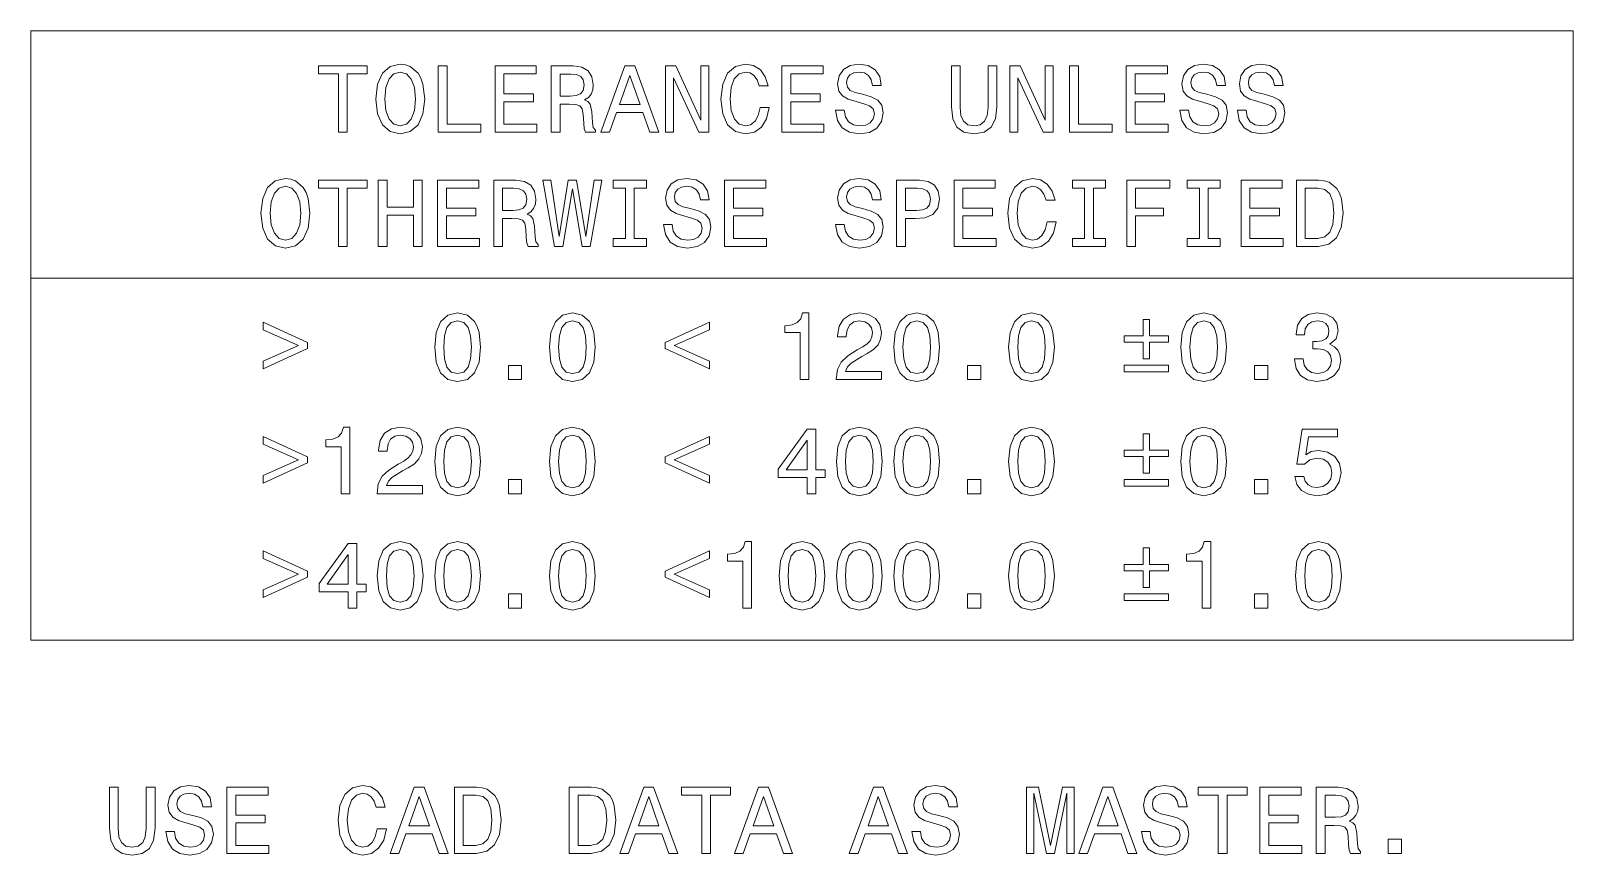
# Model space of a CAD drawing. Extents: x 0 to 1189, y 0 to 841.
# Drawn here: x 1026.2 to 1107.8, y 111.6 to 155.2 of the extents above; entities that cross this region are included whole.
import ezdxf

# ---------------------------------------------------------------- set-up
doc = ezdxf.new("R2010")
doc.units = 0

msp = doc.modelspace()

# ---------------------------------------------------------------- linework, layer by layer
at = {"color": 7, "lineweight": 13}
for p, q in [((1026.234131, 155.215088), (1107.824951, 155.215088)), ((1026.234131, 155.215088), (1026.234131, 122.980934)), ((1107.824951, 155.215088), (1107.824951, 122.980934)), ((1026.234131, 142.121429), (1107.824951, 142.121429)), ((1026.234131, 122.980934), (1107.824951, 122.980934))]:
    msp.add_line(p, q, dxfattribs=at)
for points in [[(1044.481323, 151.608459), (1044.572144, 150.821716), (1044.834351, 150.241745), (1045.242798, 149.883682), (1045.777466, 149.762634), (1046.307007, 149.883682), (1046.720459, 150.241745), (1046.977661, 150.821716), (1047.073486, 151.608459), (1046.977661, 152.390167), (1046.866699, 152.707886), (1046.720459, 152.970123), (1046.307007, 153.328201), (1046.05481, 153.418976), (1045.777466, 153.454285), (1045.237793, 153.328201), (1044.829346, 152.975174), (1044.572144, 152.395203)], [(1064.810547, 151.159607), (1064.709717, 150.735977), (1064.543213, 150.43338), (1064.311279, 150.24678), (1064.03894, 150.186264), (1063.711182, 150.277054), (1063.453979, 150.549377), (1063.282471, 150.993179), (1063.227051, 151.608459), (1063.282471, 152.218689), (1063.448853, 152.667542), (1063.706055, 152.939865), (1064.03894, 153.03569), (1064.281006, 152.98526), (1064.487793, 152.844055), (1064.64917, 152.617111), (1064.760132, 152.304428), (1065.239258, 152.304428), (1065.087891, 152.783539), (1064.825684, 153.146637), (1064.467651, 153.373596), (1064.03894, 153.454285), (1063.504395, 153.328201), (1063.095825, 152.975174), (1062.833618, 152.395203), (1062.742798, 151.608459), (1062.833618, 150.821716), (1063.095825, 150.241745), (1063.504395, 149.883682), (1064.03894, 149.762634), (1064.507935, 149.858459), (1064.88623, 150.125748), (1065.153564, 150.564514), (1065.294678, 151.159607)], [(1069.268799, 151.013351), (1068.809814, 151.013351), (1068.910767, 150.478775), (1069.162842, 150.085403), (1069.551147, 149.848373), (1070.075684, 149.762634), (1070.595093, 149.843323), (1070.983521, 150.065231), (1071.230591, 150.413208), (1071.321411, 150.872147), (1071.245728, 151.28569), (1071.033936, 151.552979), (1070.690918, 151.729492), (1070.232056, 151.860626), (1069.838623, 151.956436), (1069.581421, 152.067398), (1069.435181, 152.228775), (1069.389771, 152.480942), (1069.435181, 152.707886), (1069.566284, 152.879349), (1069.768066, 152.995346), (1070.04541, 153.03569), (1070.327881, 152.98526), (1070.549805, 152.849091), (1070.696045, 152.622147), (1070.766602, 152.314514), (1071.225586, 152.314514), (1071.225586, 152.3246), (1071.144897, 152.79866), (1070.907837, 153.151688), (1070.534668, 153.373596), (1070.030273, 153.449234), (1069.576416, 153.373596), (1069.223389, 153.161774), (1068.99646, 152.833969), (1068.915771, 152.410339), (1068.981323, 152.032089), (1069.172974, 151.774887), (1069.475586, 151.603409), (1069.889038, 151.47229), (1070.297607, 151.356293), (1070.605225, 151.245346), (1070.79187, 151.083969), (1070.857422, 150.821716), (1070.796875, 150.554428), (1070.640503, 150.352692), (1070.403564, 150.226608), (1070.095825, 150.186264), (1069.75293, 150.241745), (1069.490723, 150.403122), (1069.324219, 150.665375)], [(1087.484863, 151.013351), (1087.026001, 151.013351), (1087.126831, 150.478775), (1087.379028, 150.085403), (1087.767334, 149.848373), (1088.29187, 149.762634), (1088.811279, 149.843323), (1089.199585, 150.065231), (1089.446777, 150.413208), (1089.537476, 150.872147), (1089.461914, 151.28569), (1089.25, 151.552979), (1088.907104, 151.729492), (1088.44812, 151.860626), (1088.05481, 151.956436), (1087.797607, 152.067398), (1087.651367, 152.228775), (1087.605957, 152.480942), (1087.651367, 152.707886), (1087.782471, 152.879349), (1087.984131, 152.995346), (1088.261597, 153.03569), (1088.543945, 152.98526), (1088.765869, 152.849091), (1088.912109, 152.622147), (1088.982788, 152.314514), (1089.44165, 152.314514), (1089.44165, 152.3246), (1089.360962, 152.79866), (1089.123901, 153.151688), (1088.750732, 153.373596), (1088.24646, 153.449234), (1087.792603, 153.373596), (1087.439575, 153.161774), (1087.212524, 152.833969), (1087.131836, 152.410339), (1087.197388, 152.032089), (1087.389038, 151.774887), (1087.69165, 151.603409), (1088.105225, 151.47229), (1088.513672, 151.356293), (1088.821411, 151.245346), (1089.007935, 151.083969), (1089.073486, 150.821716), (1089.013062, 150.554428), (1088.856689, 150.352692), (1088.619629, 150.226608), (1088.312012, 150.186264), (1087.969116, 150.241745), (1087.706787, 150.403122), (1087.540405, 150.665375)], [(1090.520874, 151.013351), (1090.062012, 151.013351), (1090.162842, 150.478775), (1090.415039, 150.085403), (1090.803345, 149.848373), (1091.327881, 149.762634), (1091.84729, 149.843323), (1092.235596, 150.065231), (1092.482788, 150.413208), (1092.573486, 150.872147), (1092.497925, 151.28569), (1092.286011, 151.552979), (1091.943115, 151.729492), (1091.484131, 151.860626), (1091.09082, 151.956436), (1090.833618, 152.067398), (1090.687378, 152.228775), (1090.641968, 152.480942), (1090.687378, 152.707886), (1090.818481, 152.879349), (1091.020264, 152.995346), (1091.297607, 153.03569), (1091.579956, 152.98526), (1091.80188, 152.849091), (1091.94812, 152.622147), (1092.018799, 152.314514), (1092.477661, 152.314514), (1092.477661, 152.3246), (1092.396973, 152.79866), (1092.160034, 153.151688), (1091.786743, 153.373596), (1091.282471, 153.449234), (1090.828613, 153.373596), (1090.475586, 153.161774), (1090.248657, 152.833969), (1090.167969, 152.410339), (1090.233521, 152.032089), (1090.425049, 151.774887), (1090.727661, 151.603409), (1091.141235, 151.47229), (1091.549805, 151.356293), (1091.857422, 151.245346), (1092.043945, 151.083969), (1092.109497, 150.821716), (1092.049072, 150.554428), (1091.8927, 150.352692), (1091.65564, 150.226608), (1091.348022, 150.186264), (1091.005127, 150.241745), (1090.742798, 150.403122), (1090.576416, 150.665375)], [(1042.509399, 149.858459), (1042.973389, 149.858459), (1042.973389, 152.93483), (1044.032471, 152.93483), (1044.032471, 153.358459), (1041.445312, 153.358459), (1041.445312, 152.93483), (1042.509399, 152.93483)], [(1044.965454, 151.608459), (1045.020996, 152.218689), (1045.187378, 152.667542), (1045.44458, 152.939865), (1045.777466, 153.03569), (1046.105225, 152.939865), (1046.362427, 152.662491), (1046.528809, 152.213654), (1046.589355, 151.608459), (1046.528809, 150.99823), (1046.362427, 150.549377), (1046.105225, 150.277054), (1045.777466, 150.186264), (1045.44458, 150.277054), (1045.187378, 150.549377), (1045.020996, 150.993179)], [(1047.789673, 149.858459), (1050.03894, 149.858459), (1050.03894, 150.282089), (1048.253662, 150.282089), (1048.253662, 153.358459), (1047.789673, 153.358459)], [(1050.790405, 149.858459), (1053.009399, 149.858459), (1053.009399, 150.282089), (1051.254395, 150.282089), (1051.254395, 151.467255), (1052.817749, 151.467255), (1052.817749, 151.885834), (1051.254395, 151.885834), (1051.254395, 152.93483), (1052.969116, 152.93483), (1052.969116, 153.358459), (1050.790405, 153.358459)], [(1053.760864, 149.858459), (1054.229858, 149.858459), (1054.229858, 151.336121), (1054.708984, 151.336121), (1055.062012, 151.320999), (1055.283936, 151.250397), (1055.404907, 151.083969), (1055.455322, 150.786407), (1055.480591, 150.33252), (1055.510864, 150.034973), (1055.571411, 149.858459), (1056.100952, 149.858459), (1056.100952, 149.954285), (1055.984863, 150.09549), (1055.94458, 150.357742), (1055.909302, 150.922577), (1055.823486, 151.341171), (1055.70752, 151.47229), (1055.526001, 151.568115), (1055.727661, 151.694199), (1055.868896, 151.870712), (1055.959717, 152.092606), (1055.98999, 152.359894), (1055.919312, 152.783539), (1055.717651, 153.101257), (1055.384766, 153.292892), (1054.930908, 153.358459), (1053.760864, 153.358459)], [(1054.799805, 152.929779), (1055.107422, 152.899521), (1055.324219, 152.803711), (1055.460449, 152.627197), (1055.505859, 152.349808), (1055.455322, 152.057312), (1055.319214, 151.880798), (1055.08728, 151.790009), (1054.769531, 151.764801), (1054.229858, 151.764801), (1054.229858, 152.929779)], [(1056.388428, 149.858459), (1056.852295, 149.858459), (1057.220459, 150.887283), (1058.617432, 150.887283), (1058.985596, 149.858459), (1059.459717, 149.858459), (1058.178711, 153.36351), (1057.664307, 153.36351)], [(1057.381836, 151.315948), (1057.921509, 152.859177), (1058.461182, 151.315948)], [(1059.807739, 149.858459), (1060.226318, 149.858459), (1060.226318, 152.728058), (1061.567749, 149.858459), (1062.107422, 149.858459), (1062.107422, 153.358459), (1061.683716, 153.358459), (1061.683716, 150.488861), (1060.357422, 153.358459), (1059.807739, 153.358459)], [(1065.970459, 149.858459), (1068.189575, 149.858459), (1068.189575, 150.282089), (1066.434448, 150.282089), (1066.434448, 151.467255), (1067.997925, 151.467255), (1067.997925, 151.885834), (1066.434448, 151.885834), (1066.434448, 152.93483), (1068.14917, 152.93483), (1068.14917, 153.358459), (1065.970459, 153.358459)], [(1074.932373, 151.189865), (1075.00293, 150.559464), (1075.224854, 150.110626), (1075.598022, 149.853409), (1076.137695, 149.762634), (1076.672241, 149.853409), (1077.04541, 150.110626), (1077.267334, 150.554428), (1077.343018, 151.189865), (1077.343018, 153.358459), (1076.874023, 153.358459), (1076.874023, 151.164658), (1076.828613, 150.735977), (1076.692383, 150.428345), (1076.460449, 150.24678), (1076.137695, 150.186264), (1075.80481, 150.24678), (1075.572754, 150.428345), (1075.436646, 150.730942), (1075.39624, 151.164658), (1075.39624, 153.358459), (1074.932373, 153.358459)], [(1078.023804, 149.858459), (1078.442383, 149.858459), (1078.442383, 152.728058), (1079.783936, 149.858459), (1080.323486, 149.858459), (1080.323486, 153.358459), (1079.899902, 153.358459), (1079.899902, 150.488861), (1078.573486, 153.358459), (1078.023804, 153.358459)], [(1081.185913, 149.858459), (1083.435181, 149.858459), (1083.435181, 150.282089), (1081.649902, 150.282089), (1081.649902, 153.358459), (1081.185913, 153.358459)], [(1084.186646, 149.858459), (1086.40564, 149.858459), (1086.40564, 150.282089), (1084.650635, 150.282089), (1084.650635, 151.467255), (1086.213989, 151.467255), (1086.213989, 151.885834), (1084.650635, 151.885834), (1084.650635, 152.93483), (1086.365356, 152.93483), (1086.365356, 153.358459), (1084.186646, 153.358459)], [(1038.409302, 145.56163), (1038.5, 144.774887), (1038.762329, 144.194916), (1039.170776, 143.836853), (1039.705444, 143.715805), (1040.234985, 143.836853), (1040.648438, 144.194916), (1040.90564, 144.774887), (1041.001465, 145.56163), (1040.90564, 146.343338), (1040.794678, 146.661057), (1040.648438, 146.923309), (1040.234985, 147.281372), (1039.982788, 147.372147), (1039.705444, 147.407455), (1039.165771, 147.281372), (1038.757202, 146.928345), (1038.5, 146.348373)], [(1038.893433, 145.56163), (1038.948853, 146.17186), (1039.115356, 146.620712), (1039.372559, 146.893036), (1039.705444, 146.988861), (1040.033203, 146.893036), (1040.290405, 146.615662), (1040.456787, 146.166824), (1040.517334, 145.56163), (1040.456787, 144.951401), (1040.290405, 144.502548), (1040.033203, 144.230225), (1039.705444, 144.139435), (1039.372559, 144.230225), (1039.115356, 144.502548), (1038.948853, 144.94635)], [(1042.509399, 143.81163), (1042.973389, 143.81163), (1042.973389, 146.888), (1044.032471, 146.888), (1044.032471, 147.31163), (1041.445312, 147.31163), (1041.445312, 146.888), (1042.509399, 146.888)], [(1044.607422, 143.81163), (1045.076416, 143.81163), (1045.076416, 145.455719), (1046.478394, 145.455719), (1046.478394, 143.81163), (1046.942383, 143.81163), (1046.942383, 147.31163), (1046.478394, 147.31163), (1046.478394, 145.884399), (1045.076416, 145.884399), (1045.076416, 147.31163), (1044.607422, 147.31163)], [(1047.754395, 143.81163), (1049.973389, 143.81163), (1049.973389, 144.23526), (1048.218384, 144.23526), (1048.218384, 145.420425), (1049.781738, 145.420425), (1049.781738, 145.839005), (1048.218384, 145.839005), (1048.218384, 146.888), (1049.933105, 146.888), (1049.933105, 147.31163), (1047.754395, 147.31163)], [(1050.724854, 143.81163), (1051.193848, 143.81163), (1051.193848, 145.289291), (1051.672974, 145.289291), (1052.026001, 145.27417), (1052.247925, 145.203568), (1052.368896, 145.03714), (1052.419312, 144.739578), (1052.44458, 144.28569), (1052.474854, 143.988144), (1052.5354, 143.81163), (1053.064941, 143.81163), (1053.064941, 143.907455), (1052.948853, 144.04866), (1052.908569, 144.310913), (1052.873291, 144.875748), (1052.787476, 145.294342), (1052.671509, 145.425461), (1052.48999, 145.521286), (1052.69165, 145.647369), (1052.832886, 145.823883), (1052.923706, 146.045776), (1052.953979, 146.313065), (1052.883301, 146.73671), (1052.681641, 147.054428), (1052.348755, 147.246063), (1051.894897, 147.31163), (1050.724854, 147.31163)], [(1051.763794, 146.88295), (1052.071411, 146.852692), (1052.288208, 146.756882), (1052.424438, 146.580368), (1052.469849, 146.302979), (1052.419312, 146.010483), (1052.283203, 145.833969), (1052.05127, 145.743179), (1051.733521, 145.717972), (1051.193848, 145.717972), (1051.193848, 146.88295)], [(1053.932373, 143.81163), (1054.376099, 143.81163), (1054.880493, 146.847656), (1055.399902, 143.81163), (1055.823486, 143.81163), (1056.438843, 147.316681), (1056.0354, 147.316681), (1055.601685, 144.336121), (1055.102417, 147.316681), (1054.663574, 147.316681), (1054.174438, 144.336121), (1053.740723, 147.316681), (1053.327148, 147.316681)], [(1057.689575, 144.23526), (1057.043945, 144.23526), (1057.043945, 143.81163), (1058.799072, 143.81163), (1058.799072, 144.23526), (1058.153564, 144.23526), (1058.153564, 146.888), (1058.799072, 146.888), (1058.799072, 147.31163), (1057.043945, 147.31163), (1057.043945, 146.888), (1057.689575, 146.888)], [(1060.160767, 144.966522), (1059.701782, 144.966522), (1059.802612, 144.431946), (1060.05481, 144.038574), (1060.443115, 143.801544), (1060.967651, 143.715805), (1061.487061, 143.796494), (1061.875366, 144.018402), (1062.122559, 144.366379), (1062.213257, 144.825317), (1062.137695, 145.238861), (1061.925903, 145.506149), (1061.582886, 145.682663), (1061.124023, 145.813797), (1060.730591, 145.909607), (1060.473389, 146.020569), (1060.327148, 146.181946), (1060.281738, 146.434113), (1060.327148, 146.661057), (1060.458252, 146.83252), (1060.660034, 146.948517), (1060.937378, 146.988861), (1061.219849, 146.938431), (1061.44165, 146.802261), (1061.588013, 146.575317), (1061.658569, 146.267685), (1062.117554, 146.267685), (1062.117554, 146.277771), (1062.036743, 146.751831), (1061.799805, 147.104858), (1061.426514, 147.326767), (1060.922241, 147.402405), (1060.468384, 147.326767), (1060.115356, 147.114944), (1059.888428, 146.78714), (1059.807739, 146.36351), (1059.873291, 145.98526), (1060.064941, 145.728058), (1060.367554, 145.55658), (1060.781006, 145.425461), (1061.189575, 145.309464), (1061.497192, 145.198517), (1061.683838, 145.03714), (1061.74939, 144.774887), (1061.688843, 144.507599), (1061.532471, 144.305862), (1061.29541, 144.179779), (1060.987793, 144.139435), (1060.644897, 144.194916), (1060.382568, 144.356293), (1060.216187, 144.618546)], [(1062.934448, 143.81163), (1065.153564, 143.81163), (1065.153564, 144.23526), (1063.398438, 144.23526), (1063.398438, 145.420425), (1064.961914, 145.420425), (1064.961914, 145.839005), (1063.398438, 145.839005), (1063.398438, 146.888), (1065.113159, 146.888), (1065.113159, 147.31163), (1062.934448, 147.31163)], [(1069.268799, 144.966522), (1068.809814, 144.966522), (1068.910767, 144.431946), (1069.162842, 144.038574), (1069.55127, 143.801544), (1070.075684, 143.715805), (1070.595215, 143.796494), (1070.983521, 144.018402), (1071.230591, 144.366379), (1071.321411, 144.825317), (1071.245728, 145.238861), (1071.033936, 145.506149), (1070.690918, 145.682663), (1070.232056, 145.813797), (1069.838623, 145.909607), (1069.581421, 146.020569), (1069.435181, 146.181946), (1069.389771, 146.434113), (1069.435181, 146.661057), (1069.566284, 146.83252), (1069.768066, 146.948517), (1070.04541, 146.988861), (1070.327881, 146.938431), (1070.549805, 146.802261), (1070.696045, 146.575317), (1070.766602, 146.267685), (1071.225586, 146.267685), (1071.225586, 146.277771), (1071.144897, 146.751831), (1070.907837, 147.104858), (1070.534668, 147.326767), (1070.030273, 147.402405), (1069.576416, 147.326767), (1069.223389, 147.114944), (1068.99646, 146.78714), (1068.915771, 146.36351), (1068.981323, 145.98526), (1069.172974, 145.728058), (1069.475586, 145.55658), (1069.88916, 145.425461), (1070.297607, 145.309464), (1070.605225, 145.198517), (1070.79187, 145.03714), (1070.857422, 144.774887), (1070.796875, 144.507599), (1070.640503, 144.305862), (1070.403564, 144.179779), (1070.095825, 144.139435), (1069.75293, 144.194916), (1069.490723, 144.356293), (1069.324219, 144.618546)], [(1072.037476, 143.81163), (1072.501465, 143.81163), (1072.501465, 145.289291), (1073.015869, 145.289291), (1073.5354, 145.314514), (1073.948853, 145.491028), (1074.216187, 145.833969), (1074.307007, 146.302979), (1074.236328, 146.73671), (1074.034668, 147.054428), (1073.701782, 147.246063), (1073.247925, 147.31163), (1072.037476, 147.31163)], [(1073.121826, 146.88295), (1073.424438, 146.852692), (1073.646362, 146.756882), (1073.777466, 146.580368), (1073.822876, 146.302979), (1073.772339, 146.010483), (1073.63623, 145.833969), (1073.404297, 145.743179), (1073.086548, 145.717972), (1072.501465, 145.717972), (1072.501465, 146.88295)], [(1075.078613, 143.81163), (1077.297607, 143.81163), (1077.297607, 144.23526), (1075.542603, 144.23526), (1075.542603, 145.420425), (1077.105957, 145.420425), (1077.105957, 145.839005), (1075.542603, 145.839005), (1075.542603, 146.888), (1077.257202, 146.888), (1077.257202, 147.31163), (1075.078613, 147.31163)], [(1079.990723, 145.112778), (1079.889771, 144.689148), (1079.723389, 144.386551), (1079.491455, 144.199951), (1079.219116, 144.139435), (1078.891235, 144.230225), (1078.634033, 144.502548), (1078.462646, 144.94635), (1078.407104, 145.56163), (1078.462646, 146.17186), (1078.629028, 146.620712), (1078.88623, 146.893036), (1079.219116, 146.988861), (1079.461182, 146.938431), (1079.667969, 146.797226), (1079.829346, 146.570282), (1079.940308, 146.257599), (1080.419312, 146.257599), (1080.268066, 146.73671), (1080.005859, 147.099808), (1079.647705, 147.326767), (1079.219116, 147.407455), (1078.684448, 147.281372), (1078.276001, 146.928345), (1078.013794, 146.348373), (1077.922974, 145.56163), (1078.013794, 144.774887), (1078.276001, 144.194916), (1078.684448, 143.836853), (1079.219116, 143.715805), (1079.68811, 143.81163), (1080.066284, 144.078918), (1080.333618, 144.517685), (1080.474854, 145.112778)], [(1081.977661, 144.23526), (1081.332153, 144.23526), (1081.332153, 143.81163), (1083.08728, 143.81163), (1083.08728, 144.23526), (1082.44165, 144.23526), (1082.44165, 146.888), (1083.08728, 146.888), (1083.08728, 147.31163), (1081.332153, 147.31163), (1081.332153, 146.888), (1081.977661, 146.888)], [(1084.211914, 143.81163), (1084.680908, 143.81163), (1084.680908, 145.420425), (1086.153564, 145.420425), (1086.153564, 145.839005), (1084.680908, 145.839005), (1084.680908, 146.888), (1086.491455, 146.888), (1086.491455, 147.31163), (1084.211914, 147.31163)], [(1088.049805, 144.23526), (1087.404175, 144.23526), (1087.404175, 143.81163), (1089.159302, 143.81163), (1089.159302, 144.23526), (1088.513794, 144.23526), (1088.513794, 146.888), (1089.159302, 146.888), (1089.159302, 147.31163), (1087.404175, 147.31163), (1087.404175, 146.888), (1088.049805, 146.888)], [(1090.258667, 143.81163), (1092.477661, 143.81163), (1092.477661, 144.23526), (1090.722656, 144.23526), (1090.722656, 145.420425), (1092.286133, 145.420425), (1092.286133, 145.839005), (1090.722656, 145.839005), (1090.722656, 146.888), (1092.437378, 146.888), (1092.437378, 147.31163), (1090.258667, 147.31163)], [(1094.348755, 147.31163), (1093.183716, 147.31163), (1093.183716, 143.81163), (1094.348755, 143.81163), (1094.898438, 143.922577), (1095.307007, 144.260483), (1095.559082, 144.810196), (1095.649902, 145.56163), (1095.569214, 146.328201), (1095.468384, 146.630798), (1095.327148, 146.872864), (1094.918579, 147.200684), (1094.651367, 147.281372)], [(1094.313477, 146.893036), (1094.696777, 146.817398), (1094.958984, 146.585403), (1095.115356, 146.17186), (1095.165771, 145.56163), (1095.110229, 144.971573), (1094.953979, 144.558029), (1094.686646, 144.310913), (1094.313477, 144.230225), (1093.652832, 144.230225), (1093.652832, 146.893036)], [(1038.530273, 139.397369), (1040.391235, 138.560196), (1038.530273, 137.733093), (1038.530273, 137.329636), (1040.875366, 138.403854), (1040.875366, 138.721573), (1038.530273, 139.795776)], [(1047.598022, 138.474457), (1047.673706, 137.682663), (1047.910767, 137.117828), (1048.28894, 136.774887), (1048.813477, 136.66394), (1049.332886, 136.774887), (1049.711182, 137.117828), (1049.943115, 137.682663), (1050.023804, 138.474457), (1049.943115, 139.2612), (1049.84729, 139.573883), (1049.711182, 139.831085), (1049.332886, 140.174026), (1048.813477, 140.290024), (1048.28894, 140.174026), (1047.910767, 139.826035), (1047.673706, 139.2612)], [(1048.082153, 138.474457), (1048.122559, 139.084686), (1048.248657, 139.523453), (1048.475586, 139.780655), (1048.813477, 139.871429), (1049.146362, 139.780655), (1049.373291, 139.523453), (1049.49939, 139.084686), (1049.539673, 138.474457), (1049.49939, 137.859177), (1049.373291, 137.420425), (1049.146362, 137.163223), (1048.813477, 137.077484), (1048.475586, 137.163223), (1048.248657, 137.420425), (1048.122559, 137.859177)], [(1053.670044, 138.474457), (1053.745728, 137.682663), (1053.982788, 137.117828), (1054.360962, 136.774887), (1054.885498, 136.66394), (1055.404907, 136.774887), (1055.783203, 137.117828), (1056.015137, 137.682663), (1056.095825, 138.474457), (1056.015137, 139.2612), (1055.919312, 139.573883), (1055.783203, 139.831085), (1055.404907, 140.174026), (1054.885498, 140.290024), (1054.360962, 140.174026), (1053.982788, 139.826035), (1053.745728, 139.2612)], [(1054.154297, 138.474457), (1054.19458, 139.084686), (1054.320679, 139.523453), (1054.547607, 139.780655), (1054.885498, 139.871429), (1055.218384, 139.780655), (1055.445312, 139.523453), (1055.571411, 139.084686), (1055.611694, 138.474457), (1055.571411, 137.859177), (1055.445312, 137.420425), (1055.218384, 137.163223), (1054.885498, 137.077484), (1054.547607, 137.163223), (1054.320679, 137.420425), (1054.19458, 137.859177)], [(1062.127563, 139.397369), (1062.127563, 139.795776), (1059.782471, 138.721573), (1059.782471, 138.403854), (1062.127563, 137.329636), (1062.127563, 137.733093), (1060.271729, 138.560196)], [(1066.938843, 136.764801), (1067.397705, 136.764801), (1067.397705, 140.290024), (1067.05481, 140.290024), (1066.963989, 139.982376), (1066.782471, 139.775604), (1066.505127, 139.654572), (1066.121826, 139.614227), (1066.121826, 139.256149), (1066.938843, 139.256149)], [(1068.835083, 136.764801), (1071.240723, 136.764801), (1071.240723, 137.198517), (1069.339355, 137.198517), (1069.445312, 137.435547), (1069.626831, 137.632233), (1070.186646, 137.990311), (1070.484253, 138.141602), (1070.817017, 138.358459), (1071.054077, 138.610626), (1071.190308, 138.908173), (1071.240723, 139.246063), (1071.154907, 139.669693), (1070.917969, 140.002548), (1070.55481, 140.214371), (1070.085815, 140.290024), (1069.601685, 140.204285), (1069.233521, 139.967255), (1068.99646, 139.589005), (1068.915771, 139.089722), (1068.915771, 139.019119), (1069.374756, 139.019119), (1069.374756, 139.059464), (1069.420044, 139.402405), (1069.556274, 139.654572), (1069.773071, 139.815948), (1070.060547, 139.871429), (1070.353027, 139.820999), (1070.569946, 139.694916), (1070.711182, 139.49823), (1070.761597, 139.251114), (1070.726318, 139.019119), (1070.630493, 138.822433), (1070.469116, 138.65097), (1070.247192, 138.499664), (1069.949585, 138.338287), (1069.455444, 138.025604), (1069.107422, 137.692749), (1068.900635, 137.289291), (1068.835083, 136.779938)], [(1071.88623, 138.474457), (1071.961914, 137.682663), (1072.198853, 137.117828), (1072.577148, 136.774887), (1073.101685, 136.66394), (1073.621094, 136.774887), (1073.99939, 137.117828), (1074.231323, 137.682663), (1074.312012, 138.474457), (1074.231323, 139.2612), (1074.135498, 139.573883), (1073.99939, 139.831085), (1073.621094, 140.174026), (1073.101685, 140.290024), (1072.577148, 140.174026), (1072.198853, 139.826035), (1071.961914, 139.2612)], [(1072.370361, 138.474457), (1072.410767, 139.084686), (1072.536743, 139.523453), (1072.763794, 139.780655), (1073.101685, 139.871429), (1073.434448, 139.780655), (1073.661377, 139.523453), (1073.787476, 139.084686), (1073.827881, 138.474457), (1073.787476, 137.859177), (1073.661377, 137.420425), (1073.434448, 137.163223), (1073.101685, 137.077484), (1072.763794, 137.163223), (1072.536743, 137.420425), (1072.410767, 137.859177)], [(1077.958252, 138.474457), (1078.033936, 137.682663), (1078.270996, 137.117828), (1078.64917, 136.774887), (1079.173706, 136.66394), (1079.693115, 136.774887), (1080.071411, 137.117828), (1080.303345, 137.682663), (1080.384033, 138.474457), (1080.303345, 139.2612), (1080.20752, 139.573883), (1080.071411, 139.831085), (1079.693115, 140.174026), (1079.173706, 140.290024), (1078.64917, 140.174026), (1078.270996, 139.826035), (1078.033936, 139.2612)], [(1078.442383, 138.474457), (1078.482788, 139.084686), (1078.608887, 139.523453), (1078.835815, 139.780655), (1079.173706, 139.871429), (1079.506592, 139.780655), (1079.733521, 139.523453), (1079.859619, 139.084686), (1079.899902, 138.474457), (1079.859619, 137.859177), (1079.733521, 137.420425), (1079.506592, 137.163223), (1079.173706, 137.077484), (1078.835815, 137.163223), (1078.608887, 137.420425), (1078.482788, 137.859177)], [(1085.069214, 137.864227), (1085.417236, 137.864227), (1085.417236, 138.73671), (1086.415771, 138.73671), (1086.415771, 139.079636), (1085.417236, 139.079636), (1085.417236, 139.947083), (1085.069214, 139.947083), (1085.069214, 139.079636), (1084.070679, 139.079636), (1084.070679, 138.73671), (1085.069214, 138.73671)], [(1087.066284, 138.474457), (1087.141968, 137.682663), (1087.379028, 137.117828), (1087.757202, 136.774887), (1088.281738, 136.66394), (1088.801147, 136.774887), (1089.179443, 137.117828), (1089.411377, 137.682663), (1089.492188, 138.474457), (1089.411377, 139.2612), (1089.315674, 139.573883), (1089.179443, 139.831085), (1088.801147, 140.174026), (1088.281738, 140.290024), (1087.757202, 140.174026), (1087.379028, 139.826035), (1087.141968, 139.2612)], [(1087.550537, 138.474457), (1087.59082, 139.084686), (1087.716919, 139.523453), (1087.943848, 139.780655), (1088.281738, 139.871429), (1088.614624, 139.780655), (1088.841553, 139.523453), (1088.967651, 139.084686), (1089.007935, 138.474457), (1088.967651, 137.859177), (1088.841553, 137.420425), (1088.614624, 137.163223), (1088.281738, 137.077484), (1087.943848, 137.163223), (1087.716919, 137.420425), (1087.59082, 137.859177)], [(1093.082886, 137.864227), (1093.082886, 137.828918), (1093.163574, 137.344772), (1093.400635, 136.981659), (1093.773804, 136.749664), (1094.268066, 136.66394), (1094.792603, 136.749664), (1095.185913, 136.971573), (1095.43811, 137.3246), (1095.528809, 137.778488), (1095.488525, 138.076035), (1095.377563, 138.318115), (1095.196045, 138.504715), (1094.953979, 138.640884), (1095.281738, 138.913223), (1095.397705, 139.346939), (1095.322144, 139.740311), (1095.105225, 140.037857), (1094.752197, 140.224457), (1094.268066, 140.290024), (1093.814209, 140.20932), (1093.466187, 139.987427), (1093.239258, 139.634399), (1093.163574, 139.165375), (1093.163574, 139.130081), (1093.612427, 139.130081), (1093.652832, 139.452835), (1093.783936, 139.68483), (1093.995728, 139.826035), (1094.293335, 139.876465), (1094.555542, 139.836121), (1094.747192, 139.730225), (1094.863159, 139.558746), (1094.908569, 139.326767), (1094.863159, 139.079636), (1094.742188, 138.913223), (1094.530273, 138.812347), (1094.242798, 138.782089), (1094.046143, 138.78714), (1094.046143, 138.388718), (1094.293335, 138.398804), (1094.610962, 138.353424), (1094.848022, 138.232376), (1094.989258, 138.03569), (1095.039673, 137.778488), (1094.984253, 137.485977), (1094.837891, 137.269119), (1094.605957, 137.13295), (1094.29834, 137.08757), (1093.980591, 137.138), (1093.748657, 137.289291), (1093.602295, 137.531372), (1093.546875, 137.864227)], [(1051.501465, 136.764801), (1052.19751, 136.764801), (1052.19751, 137.516235), (1051.501465, 137.516235)], [(1075.789673, 136.764801), (1076.485596, 136.764801), (1076.485596, 137.516235), (1075.789673, 137.516235)], [(1084.070679, 137.521286), (1084.070679, 137.173309), (1086.415771, 137.173309), (1086.415771, 137.521286)], [(1090.969849, 136.764801), (1091.665771, 136.764801), (1091.665771, 137.516235), (1090.969849, 137.516235)], [(1042.650635, 130.717972), (1043.109619, 130.717972), (1043.109619, 134.243195), (1042.766602, 134.243195), (1042.675903, 133.935547), (1042.494263, 133.728775), (1042.216919, 133.607742), (1041.833618, 133.567398), (1041.833618, 133.20932), (1042.650635, 133.20932)], [(1044.546875, 130.717972), (1046.952515, 130.717972), (1046.952515, 131.151688), (1045.05127, 131.151688), (1045.157104, 131.388718), (1045.338623, 131.585403), (1045.898438, 131.943481), (1046.196045, 132.094772), (1046.528931, 132.31163), (1046.765869, 132.563797), (1046.9021, 132.861343), (1046.952515, 133.199234), (1046.866821, 133.622864), (1046.629761, 133.955719), (1046.266602, 134.167542), (1045.797607, 134.243195), (1045.313477, 134.157455), (1044.945312, 133.920425), (1044.708252, 133.542175), (1044.627563, 133.042892), (1044.627563, 132.97229), (1045.086548, 132.97229), (1045.086548, 133.012634), (1045.131958, 133.355576), (1045.268066, 133.607742), (1045.484985, 133.769119), (1045.772339, 133.8246), (1046.064941, 133.77417), (1046.281738, 133.648087), (1046.422974, 133.451401), (1046.473389, 133.204285), (1046.43811, 132.97229), (1046.342285, 132.775604), (1046.180908, 132.604141), (1045.958984, 132.452835), (1045.661499, 132.291458), (1045.167236, 131.978775), (1044.819214, 131.64592), (1044.612427, 131.242462), (1044.546875, 130.733109)], [(1047.598022, 132.427628), (1047.673706, 131.635834), (1047.910767, 131.070999), (1048.28894, 130.728058), (1048.813477, 130.617111), (1049.332886, 130.728058), (1049.711182, 131.070999), (1049.943115, 131.635834), (1050.023804, 132.427628), (1049.943115, 133.214371), (1049.84729, 133.527054), (1049.711182, 133.784256), (1049.332886, 134.127197), (1048.813477, 134.243195), (1048.28894, 134.127197), (1047.910767, 133.779205), (1047.673706, 133.214371)], [(1048.082153, 132.427628), (1048.122559, 133.037857), (1048.248657, 133.476624), (1048.475586, 133.733826), (1048.813477, 133.8246), (1049.146362, 133.733826), (1049.373291, 133.476624), (1049.49939, 133.037857), (1049.539673, 132.427628), (1049.49939, 131.812347), (1049.373291, 131.373596), (1049.146362, 131.116394), (1048.813477, 131.030655), (1048.475586, 131.116394), (1048.248657, 131.373596), (1048.122559, 131.812347)], [(1053.670044, 132.427628), (1053.745728, 131.635834), (1053.982788, 131.070999), (1054.360962, 130.728058), (1054.885498, 130.617111), (1055.404907, 130.728058), (1055.783203, 131.070999), (1056.015137, 131.635834), (1056.095825, 132.427628), (1056.015137, 133.214371), (1055.919312, 133.527054), (1055.783203, 133.784256), (1055.404907, 134.127197), (1054.885498, 134.243195), (1054.360962, 134.127197), (1053.982788, 133.779205), (1053.745728, 133.214371)], [(1054.154297, 132.427628), (1054.19458, 133.037857), (1054.320679, 133.476624), (1054.547607, 133.733826), (1054.885498, 133.8246), (1055.218384, 133.733826), (1055.445312, 133.476624), (1055.571411, 133.037857), (1055.611694, 132.427628), (1055.571411, 131.812347), (1055.445312, 131.373596), (1055.218384, 131.116394), (1054.885498, 131.030655), (1054.547607, 131.116394), (1054.320679, 131.373596), (1054.19458, 131.812347)], [(1067.307007, 130.717972), (1067.760864, 130.717972), (1067.760864, 131.585403), (1068.260132, 131.585403), (1068.260132, 131.988861), (1067.760864, 131.988861), (1067.760864, 134.142319), (1067.30188, 134.142319), (1065.768799, 132.029205), (1065.768799, 131.585403), (1067.307007, 131.585403)], [(1068.85022, 132.427628), (1068.925903, 131.635834), (1069.162842, 131.070999), (1069.541138, 130.728058), (1070.065674, 130.617111), (1070.585083, 130.728058), (1070.963257, 131.070999), (1071.195312, 131.635834), (1071.276001, 132.427628), (1071.195312, 133.214371), (1071.099487, 133.527054), (1070.963257, 133.784256), (1070.585083, 134.127197), (1070.065674, 134.243195), (1069.541138, 134.127197), (1069.162842, 133.779205), (1068.925903, 133.214371)], [(1069.334351, 132.427628), (1069.374756, 133.037857), (1069.500732, 133.476624), (1069.727783, 133.733826), (1070.065674, 133.8246), (1070.398438, 133.733826), (1070.625366, 133.476624), (1070.751465, 133.037857), (1070.79187, 132.427628), (1070.751465, 131.812347), (1070.625366, 131.373596), (1070.398438, 131.116394), (1070.065674, 131.030655), (1069.727783, 131.116394), (1069.500732, 131.373596), (1069.374756, 131.812347)], [(1071.88623, 132.427628), (1071.961914, 131.635834), (1072.198853, 131.070999), (1072.577148, 130.728058), (1073.101685, 130.617111), (1073.621094, 130.728058), (1073.99939, 131.070999), (1074.231323, 131.635834), (1074.312012, 132.427628), (1074.231323, 133.214371), (1074.135498, 133.527054), (1073.99939, 133.784256), (1073.621094, 134.127197), (1073.101685, 134.243195), (1072.577148, 134.127197), (1072.198853, 133.779205), (1071.961914, 133.214371)], [(1072.370361, 132.427628), (1072.410767, 133.037857), (1072.536743, 133.476624), (1072.763794, 133.733826), (1073.101685, 133.8246), (1073.434448, 133.733826), (1073.661377, 133.476624), (1073.787476, 133.037857), (1073.827881, 132.427628), (1073.787476, 131.812347), (1073.661377, 131.373596), (1073.434448, 131.116394), (1073.101685, 131.030655), (1072.763794, 131.116394), (1072.536743, 131.373596), (1072.410767, 131.812347)], [(1077.958252, 132.427628), (1078.033936, 131.635834), (1078.270996, 131.070999), (1078.64917, 130.728058), (1079.173706, 130.617111), (1079.693115, 130.728058), (1080.071411, 131.070999), (1080.303345, 131.635834), (1080.384033, 132.427628), (1080.303345, 133.214371), (1080.20752, 133.527054), (1080.071411, 133.784256), (1079.693115, 134.127197), (1079.173706, 134.243195), (1078.64917, 134.127197), (1078.270996, 133.779205), (1078.033936, 133.214371)], [(1078.442383, 132.427628), (1078.482788, 133.037857), (1078.608887, 133.476624), (1078.835815, 133.733826), (1079.173706, 133.8246), (1079.506592, 133.733826), (1079.733521, 133.476624), (1079.859619, 133.037857), (1079.899902, 132.427628), (1079.859619, 131.812347), (1079.733521, 131.373596), (1079.506592, 131.116394), (1079.173706, 131.030655), (1078.835815, 131.116394), (1078.608887, 131.373596), (1078.482788, 131.812347)], [(1085.069214, 131.817398), (1085.417236, 131.817398), (1085.417236, 132.68988), (1086.415771, 132.68988), (1086.415771, 133.032806), (1085.417236, 133.032806), (1085.417236, 133.900253), (1085.069214, 133.900253), (1085.069214, 133.032806), (1084.070679, 133.032806), (1084.070679, 132.68988), (1085.069214, 132.68988)], [(1087.066284, 132.427628), (1087.141968, 131.635834), (1087.379028, 131.070999), (1087.757202, 130.728058), (1088.281738, 130.617111), (1088.801147, 130.728058), (1089.179443, 131.070999), (1089.411377, 131.635834), (1089.492188, 132.427628), (1089.411377, 133.214371), (1089.315674, 133.527054), (1089.179443, 133.784256), (1088.801147, 134.127197), (1088.281738, 134.243195), (1087.757202, 134.127197), (1087.379028, 133.779205), (1087.141968, 133.214371)], [(1087.550537, 132.427628), (1087.59082, 133.037857), (1087.716919, 133.476624), (1087.943848, 133.733826), (1088.281738, 133.8246), (1088.614624, 133.733826), (1088.841553, 133.476624), (1088.967651, 133.037857), (1089.007935, 132.427628), (1088.967651, 131.812347), (1088.841553, 131.373596), (1088.614624, 131.116394), (1088.281738, 131.030655), (1087.943848, 131.116394), (1087.716919, 131.373596), (1087.59082, 131.812347)], [(1093.103027, 131.630798), (1093.213989, 131.217255), (1093.461182, 130.894485), (1093.824219, 130.692749), (1094.288208, 130.617111), (1094.797607, 130.707886), (1095.196045, 130.955002), (1095.44812, 131.348373), (1095.543945, 131.852692), (1095.458252, 132.321716), (1095.216187, 132.68988), (1094.837891, 132.92691), (1094.348755, 133.012634), (1093.970459, 132.952118), (1093.677979, 132.78569), (1093.819214, 133.728775), (1095.352295, 133.728775), (1095.352295, 134.142319), (1093.481323, 134.142319), (1093.203979, 132.286423), (1093.607422, 132.286423), (1093.899902, 132.523453), (1094.273071, 132.609177), (1094.595825, 132.553711), (1094.843018, 132.392319), (1094.999268, 132.145203), (1095.05481, 131.827484), (1094.999268, 131.509766), (1094.837891, 131.262634), (1094.59082, 131.106293), (1094.273071, 131.050827), (1094.005859, 131.086121), (1093.799072, 131.202118), (1093.647705, 131.383682), (1093.572144, 131.630798)], [(1038.530273, 133.35054), (1040.391235, 132.513367), (1038.530273, 131.686264), (1038.530273, 131.282806), (1040.875366, 132.357025), (1040.875366, 132.674744), (1038.530273, 133.748947)], [(1062.127563, 133.35054), (1062.127563, 133.748947), (1059.782471, 132.674744), (1059.782471, 132.357025), (1062.127563, 131.282806), (1062.127563, 131.686264), (1060.271729, 132.513367)], [(1066.192383, 131.988861), (1067.307007, 133.557312), (1067.307007, 131.988861)], [(1051.501465, 130.717972), (1052.19751, 130.717972), (1052.19751, 131.469406), (1051.501465, 131.469406)], [(1075.789673, 130.717972), (1076.485596, 130.717972), (1076.485596, 131.469406), (1075.789673, 131.469406)], [(1084.070679, 131.474457), (1084.070679, 131.12648), (1086.415771, 131.12648), (1086.415771, 131.474457)], [(1090.969849, 130.717972), (1091.665771, 130.717972), (1091.665771, 131.469406), (1090.969849, 131.469406)], [(1044.562012, 126.380798), (1044.637695, 125.589012), (1044.874756, 125.02417), (1045.25293, 124.681229), (1045.777466, 124.570274), (1046.296875, 124.681229), (1046.675171, 125.02417), (1046.907104, 125.589012), (1046.987793, 126.380798), (1046.907104, 127.167542), (1046.811279, 127.480217), (1046.675171, 127.737427), (1046.296875, 128.080368), (1045.777466, 128.196365), (1045.25293, 128.080368), (1044.874756, 127.732384), (1044.637695, 127.167542)], [(1047.598022, 126.380798), (1047.673706, 125.589012), (1047.910767, 125.02417), (1048.28894, 124.681229), (1048.813477, 124.570274), (1049.332886, 124.681229), (1049.711182, 125.02417), (1049.943115, 125.589012), (1050.023804, 126.380798), (1049.943115, 127.167542), (1049.84729, 127.480217), (1049.711182, 127.737427), (1049.332886, 128.080368), (1048.813477, 128.196365), (1048.28894, 128.080368), (1047.910767, 127.732384), (1047.673706, 127.167542)], [(1053.670044, 126.380798), (1053.745728, 125.589012), (1053.982788, 125.02417), (1054.360962, 124.681229), (1054.885498, 124.570274), (1055.404907, 124.681229), (1055.783203, 125.02417), (1056.015137, 125.589012), (1056.095825, 126.380798), (1056.015137, 127.167542), (1055.919312, 127.480217), (1055.783203, 127.737427), (1055.404907, 128.080368), (1054.885498, 128.196365), (1054.360962, 128.080368), (1053.982788, 127.732384), (1053.745728, 127.167542)], [(1063.902832, 124.671143), (1064.361694, 124.671143), (1064.361694, 128.196365), (1064.018799, 128.196365), (1063.927979, 127.888725), (1063.74646, 127.681946), (1063.469116, 127.560913), (1063.085815, 127.520569), (1063.085815, 127.162498), (1063.902832, 127.162498)], [(1065.814209, 126.380798), (1065.889771, 125.589012), (1066.126831, 125.02417), (1066.505127, 124.681229), (1067.029541, 124.570274), (1067.549072, 124.681229), (1067.927246, 125.02417), (1068.159302, 125.589012), (1068.23999, 126.380798), (1068.159302, 127.167542), (1068.063477, 127.480217), (1067.927246, 127.737427), (1067.549072, 128.080368), (1067.029541, 128.196365), (1066.505127, 128.080368), (1066.126831, 127.732384), (1065.889771, 127.167542)], [(1068.85022, 126.380798), (1068.925903, 125.589012), (1069.162842, 125.02417), (1069.541138, 124.681229), (1070.065674, 124.570274), (1070.585083, 124.681229), (1070.963257, 125.02417), (1071.195312, 125.589012), (1071.276001, 126.380798), (1071.195312, 127.167542), (1071.099487, 127.480217), (1070.963257, 127.737427), (1070.585083, 128.080368), (1070.065674, 128.196365), (1069.541138, 128.080368), (1069.162842, 127.732384), (1068.925903, 127.167542)], [(1071.88623, 126.380798), (1071.961914, 125.589012), (1072.198853, 125.02417), (1072.577148, 124.681229), (1073.101685, 124.570274), (1073.621094, 124.681229), (1073.99939, 125.02417), (1074.231323, 125.589012), (1074.312012, 126.380798), (1074.231323, 127.167542), (1074.135498, 127.480217), (1073.99939, 127.737427), (1073.621094, 128.080368), (1073.101685, 128.196365), (1072.577148, 128.080368), (1072.198853, 127.732384), (1071.961914, 127.167542)], [(1077.958252, 126.380798), (1078.033936, 125.589012), (1078.270996, 125.02417), (1078.64917, 124.681229), (1079.173706, 124.570274), (1079.693115, 124.681229), (1080.071411, 125.02417), (1080.303345, 125.589012), (1080.384033, 126.380798), (1080.303345, 127.167542), (1080.20752, 127.480217), (1080.071411, 127.737427), (1079.693115, 128.080368), (1079.173706, 128.196365), (1078.64917, 128.080368), (1078.270996, 127.732384), (1078.033936, 127.167542)], [(1088.190918, 124.671143), (1088.649902, 124.671143), (1088.649902, 128.196365), (1088.307007, 128.196365), (1088.216187, 127.888725), (1088.034668, 127.681946), (1087.757202, 127.560913), (1087.374023, 127.520569), (1087.374023, 127.162498), (1088.190918, 127.162498)], [(1093.138428, 126.380798), (1093.213989, 125.589012), (1093.45105, 125.02417), (1093.829346, 124.681229), (1094.35376, 124.570274), (1094.873291, 124.681229), (1095.251465, 125.02417), (1095.483521, 125.589012), (1095.564209, 126.380798), (1095.483521, 127.167542), (1095.387695, 127.480217), (1095.251465, 127.737427), (1094.873291, 128.080368), (1094.35376, 128.196365), (1093.829346, 128.080368), (1093.45105, 127.732384), (1093.213989, 127.167542)], [(1038.530273, 127.303711), (1040.391235, 126.46653), (1038.530273, 125.639442), (1038.530273, 125.235985), (1040.875366, 126.310188), (1040.875366, 126.627914), (1038.530273, 127.702126)], [(1043.018799, 124.671143), (1043.472656, 124.671143), (1043.472656, 125.538574), (1043.971924, 125.538574), (1043.971924, 125.942039), (1043.472656, 125.942039), (1043.472656, 128.09549), (1043.013794, 128.09549), (1041.480591, 125.982384), (1041.480591, 125.538574), (1043.018799, 125.538574)], [(1041.904297, 125.942039), (1043.018799, 127.510483), (1043.018799, 125.942039)], [(1045.046143, 126.380798), (1045.086548, 126.991028), (1045.212646, 127.429787), (1045.439575, 127.686996), (1045.777466, 127.777771), (1046.110229, 127.686996), (1046.33728, 127.429787), (1046.463257, 126.991028), (1046.503662, 126.380798), (1046.463257, 125.765526), (1046.33728, 125.326759), (1046.110229, 125.069557), (1045.777466, 124.983826), (1045.439575, 125.069557), (1045.212646, 125.326759), (1045.086548, 125.765526)], [(1048.082153, 126.380798), (1048.122559, 126.991028), (1048.248657, 127.429787), (1048.475586, 127.686996), (1048.813477, 127.777771), (1049.146362, 127.686996), (1049.373291, 127.429787), (1049.49939, 126.991028), (1049.539673, 126.380798), (1049.49939, 125.765526), (1049.373291, 125.326759), (1049.146362, 125.069557), (1048.813477, 124.983826), (1048.475586, 125.069557), (1048.248657, 125.326759), (1048.122559, 125.765526)], [(1054.154297, 126.380798), (1054.19458, 126.991028), (1054.320679, 127.429787), (1054.547607, 127.686996), (1054.885498, 127.777771), (1055.218384, 127.686996), (1055.445312, 127.429787), (1055.571411, 126.991028), (1055.611694, 126.380798), (1055.571411, 125.765526), (1055.445312, 125.326759), (1055.218384, 125.069557), (1054.885498, 124.983826), (1054.547607, 125.069557), (1054.320679, 125.326759), (1054.19458, 125.765526)], [(1062.127563, 127.303711), (1062.127563, 127.702126), (1059.782471, 126.627914), (1059.782471, 126.310188), (1062.127563, 125.235985), (1062.127563, 125.639442), (1060.271729, 126.46653)], [(1066.29834, 126.380798), (1066.338623, 126.991028), (1066.464722, 127.429787), (1066.69165, 127.686996), (1067.029541, 127.777771), (1067.362427, 127.686996), (1067.589355, 127.429787), (1067.715454, 126.991028), (1067.755859, 126.380798), (1067.715454, 125.765526), (1067.589355, 125.326759), (1067.362427, 125.069557), (1067.029541, 124.983826), (1066.69165, 125.069557), (1066.464722, 125.326759), (1066.338623, 125.765526)], [(1069.334351, 126.380798), (1069.374756, 126.991028), (1069.500732, 127.429787), (1069.727783, 127.686996), (1070.065674, 127.777771), (1070.398438, 127.686996), (1070.625366, 127.429787), (1070.751465, 126.991028), (1070.79187, 126.380798), (1070.751465, 125.765526), (1070.625366, 125.326759), (1070.398438, 125.069557), (1070.065674, 124.983826), (1069.727783, 125.069557), (1069.500732, 125.326759), (1069.374756, 125.765526)], [(1072.370361, 126.380798), (1072.410767, 126.991028), (1072.536743, 127.429787), (1072.763794, 127.686996), (1073.101685, 127.777771), (1073.434448, 127.686996), (1073.661377, 127.429787), (1073.787476, 126.991028), (1073.827881, 126.380798), (1073.787476, 125.765526), (1073.661377, 125.326759), (1073.434448, 125.069557), (1073.101685, 124.983826), (1072.763794, 125.069557), (1072.536743, 125.326759), (1072.410767, 125.765526)], [(1078.442383, 126.380798), (1078.482788, 126.991028), (1078.608887, 127.429787), (1078.835815, 127.686996), (1079.173706, 127.777771), (1079.506592, 127.686996), (1079.733521, 127.429787), (1079.859619, 126.991028), (1079.899902, 126.380798), (1079.859619, 125.765526), (1079.733521, 125.326759), (1079.506592, 125.069557), (1079.173706, 124.983826), (1078.835815, 125.069557), (1078.608887, 125.326759), (1078.482788, 125.765526)], [(1085.069214, 125.770569), (1085.417236, 125.770569), (1085.417236, 126.643044), (1086.415771, 126.643044), (1086.415771, 126.985985), (1085.417236, 126.985985), (1085.417236, 127.853416), (1085.069214, 127.853416), (1085.069214, 126.985985), (1084.070679, 126.985985), (1084.070679, 126.643044), (1085.069214, 126.643044)], [(1093.622559, 126.380798), (1093.662842, 126.991028), (1093.78894, 127.429787), (1094.015869, 127.686996), (1094.35376, 127.777771), (1094.686646, 127.686996), (1094.913574, 127.429787), (1095.039673, 126.991028), (1095.080078, 126.380798), (1095.039673, 125.765526), (1094.913574, 125.326759), (1094.686646, 125.069557), (1094.35376, 124.983826), (1094.015869, 125.069557), (1093.78894, 125.326759), (1093.662842, 125.765526)], [(1051.501465, 124.671143), (1052.19751, 124.671143), (1052.19751, 125.422585), (1051.501465, 125.422585)], [(1075.789673, 124.671143), (1076.485596, 124.671143), (1076.485596, 125.422585), (1075.789673, 125.422585)], [(1084.070679, 125.427628), (1084.070679, 125.079643), (1086.415771, 125.079643), (1086.415771, 125.427628)], [(1090.969849, 124.671143), (1091.665771, 124.671143), (1091.665771, 125.422585), (1090.969849, 125.422585)], [(1030.391479, 113.028847), (1030.462158, 112.398445), (1030.684082, 111.949593), (1031.057251, 111.69239), (1031.596924, 111.601616), (1032.13147, 111.69239), (1032.504639, 111.949593), (1032.726562, 112.393402), (1032.802246, 113.028847), (1032.802246, 115.197433), (1032.33313, 115.197433), (1032.33313, 113.003632), (1032.287842, 112.574959), (1032.151611, 112.267319), (1031.919678, 112.085762), (1031.596924, 112.025246), (1031.264038, 112.085762), (1031.031982, 112.267319), (1030.895874, 112.569908), (1030.855469, 113.003632), (1030.855469, 115.197433), (1030.391479, 115.197433)], [(1033.83606, 112.852333), (1033.377075, 112.852333), (1033.478027, 112.317749), (1033.730103, 111.924377), (1034.11853, 111.687347), (1034.642944, 111.601616), (1035.162476, 111.682304), (1035.550781, 111.904205), (1035.797852, 112.25219), (1035.888672, 112.711121), (1035.812988, 113.124664), (1035.601196, 113.39196), (1035.258301, 113.568474), (1034.799316, 113.699593), (1034.406006, 113.795418), (1034.148682, 113.906364), (1034.002441, 114.067749), (1033.957153, 114.319916), (1034.002441, 114.54686), (1034.133667, 114.71833), (1034.335327, 114.83432), (1034.612671, 114.874664), (1034.895142, 114.824234), (1035.117065, 114.688065), (1035.263306, 114.461121), (1035.333862, 114.153488), (1035.792847, 114.153488), (1035.792847, 114.163574), (1035.712158, 114.637634), (1035.475098, 114.990662), (1035.101929, 115.212563), (1034.597534, 115.288208), (1034.143677, 115.212563), (1033.790649, 115.000748), (1033.563721, 114.672935), (1033.483032, 114.249306), (1033.548584, 113.871063), (1033.740234, 113.613861), (1034.042847, 113.44239), (1034.456421, 113.311264), (1034.864868, 113.195274), (1035.172485, 113.08432), (1035.359131, 112.922935), (1035.424683, 112.66069), (1035.364136, 112.393402), (1035.207764, 112.191673), (1034.970825, 112.06559), (1034.663208, 112.025246), (1034.32019, 112.080719), (1034.057983, 112.242104), (1033.891479, 112.504349)], [(1036.609863, 111.697433), (1038.828857, 111.697433), (1038.828857, 112.121063), (1037.073853, 112.121063), (1037.073853, 113.306221), (1038.637207, 113.306221), (1038.637207, 113.724808), (1037.073853, 113.724808), (1037.073853, 114.773804), (1038.788452, 114.773804), (1038.788452, 115.197433), (1036.609863, 115.197433)], [(1044.557983, 112.998589), (1044.457153, 112.574959), (1044.290649, 112.272362), (1044.058716, 112.085762), (1043.786377, 112.025246), (1043.458496, 112.11602), (1043.201294, 112.388359), (1043.029907, 112.832161), (1042.974365, 113.447433), (1043.029907, 114.057663), (1043.196289, 114.506508), (1043.453491, 114.778847), (1043.786377, 114.874664), (1044.028442, 114.824234), (1044.235229, 114.683022), (1044.396606, 114.456078), (1044.507568, 114.143402), (1044.986694, 114.143402), (1044.835327, 114.622505), (1044.57312, 114.985619), (1044.214966, 115.212563), (1043.786377, 115.293259), (1043.251709, 115.167175), (1042.843262, 114.814148), (1042.581055, 114.234177), (1042.490234, 113.447433), (1042.581055, 112.66069), (1042.843262, 112.080719), (1043.251709, 111.722649), (1043.786377, 111.601616), (1044.255371, 111.697433), (1044.633667, 111.964722), (1044.900879, 112.403488), (1045.042114, 112.998589)], [(1045.243896, 111.697433), (1045.707764, 111.697433), (1046.075928, 112.72625), (1047.4729, 112.72625), (1047.841064, 111.697433), (1048.315186, 111.697433), (1047.03418, 115.202477), (1046.519775, 115.202477)], [(1049.807983, 115.197433), (1048.642944, 115.197433), (1048.642944, 111.697433), (1049.807983, 111.697433), (1050.357666, 111.808388), (1050.766235, 112.146278), (1051.018311, 112.695992), (1051.109131, 113.447433), (1051.028442, 114.214005), (1050.927612, 114.516602), (1050.786377, 114.758675), (1050.377808, 115.086479), (1050.110596, 115.167175)], [(1055.880005, 115.197433), (1054.714966, 115.197433), (1054.714966, 111.697433), (1055.880005, 111.697433), (1056.429688, 111.808388), (1056.838257, 112.146278), (1057.090332, 112.695992), (1057.181152, 113.447433), (1057.100464, 114.214005), (1056.999634, 114.516602), (1056.858398, 114.758675), (1056.449951, 115.086479), (1056.182617, 115.167175)], [(1057.387939, 111.697433), (1057.851929, 111.697433), (1058.220093, 112.72625), (1059.617065, 112.72625), (1059.985229, 111.697433), (1060.459229, 111.697433), (1059.178223, 115.202477), (1058.663818, 115.202477)], [(1061.725098, 111.697433), (1062.189087, 111.697433), (1062.189087, 114.773804), (1063.248169, 114.773804), (1063.248169, 115.197433), (1060.661011, 115.197433), (1060.661011, 114.773804), (1061.725098, 114.773804)], [(1063.459961, 111.697433), (1063.92395, 111.697433), (1064.292114, 112.72625), (1065.689087, 112.72625), (1066.057251, 111.697433), (1066.53125, 111.697433), (1065.250366, 115.202477), (1064.735962, 115.202477)], [(1069.531982, 111.697433), (1069.995972, 111.697433), (1070.364136, 112.72625), (1071.761108, 112.72625), (1072.129272, 111.697433), (1072.603394, 111.697433), (1071.322388, 115.202477), (1070.807983, 115.202477)], [(1073.304321, 112.852333), (1072.845459, 112.852333), (1072.946289, 112.317749), (1073.198486, 111.924377), (1073.586792, 111.687347), (1074.111328, 111.601616), (1074.630737, 111.682304), (1075.019043, 111.904205), (1075.266113, 112.25219), (1075.356934, 112.711121), (1075.28125, 113.124664), (1075.069458, 113.39196), (1074.726562, 113.568474), (1074.267578, 113.699593), (1073.874268, 113.795418), (1073.617065, 113.906364), (1073.470825, 114.067749), (1073.425415, 114.319916), (1073.470825, 114.54686), (1073.601929, 114.71833), (1073.803589, 114.83432), (1074.081055, 114.874664), (1074.363403, 114.824234), (1074.585327, 114.688065), (1074.731567, 114.461121), (1074.802246, 114.153488), (1075.261108, 114.153488), (1075.261108, 114.163574), (1075.18042, 114.637634), (1074.943359, 114.990662), (1074.57019, 115.212563), (1074.065918, 115.288208), (1073.611938, 115.212563), (1073.258911, 115.000748), (1073.031982, 114.672935), (1072.951294, 114.249306), (1073.016846, 113.871063), (1073.208496, 113.613861), (1073.511108, 113.44239), (1073.924683, 113.311264), (1074.33313, 113.195274), (1074.640869, 113.08432), (1074.827393, 112.922935), (1074.892944, 112.66069), (1074.832397, 112.393402), (1074.676147, 112.191673), (1074.439087, 112.06559), (1074.13147, 112.025246), (1073.788452, 112.080719), (1073.526245, 112.242104), (1073.359863, 112.504349)], [(1078.912476, 111.697433), (1079.300781, 111.697433), (1079.300781, 114.874664), (1079.956421, 111.697433), (1080.390137, 111.697433), (1081.040649, 114.874664), (1081.040649, 111.697433), (1081.434082, 111.697433), (1081.434082, 115.197433), (1080.818726, 115.197433), (1080.173218, 112.110977), (1079.532715, 115.197433), (1078.912476, 115.197433)], [(1081.676147, 111.697433), (1082.140137, 111.697433), (1082.508301, 112.72625), (1083.905273, 112.72625), (1084.273438, 111.697433), (1084.747437, 111.697433), (1083.466431, 115.202477), (1082.952026, 115.202477)], [(1085.448486, 112.852333), (1084.989502, 112.852333), (1085.090332, 112.317749), (1085.342529, 111.924377), (1085.730835, 111.687347), (1086.255371, 111.601616), (1086.77478, 111.682304), (1087.163086, 111.904205), (1087.410278, 112.25219), (1087.501099, 112.711121), (1087.425415, 113.124664), (1087.213623, 113.39196), (1086.870605, 113.568474), (1086.411743, 113.699593), (1086.018311, 113.795418), (1085.761108, 113.906364), (1085.614868, 114.067749), (1085.569458, 114.319916), (1085.614868, 114.54686), (1085.745972, 114.71833), (1085.947754, 114.83432), (1086.225098, 114.874664), (1086.507568, 114.824234), (1086.72937, 114.688065), (1086.875732, 114.461121), (1086.946289, 114.153488), (1087.405273, 114.153488), (1087.405273, 114.163574), (1087.324585, 114.637634), (1087.087524, 114.990662), (1086.714355, 115.212563), (1086.209961, 115.288208), (1085.756104, 115.212563), (1085.403076, 115.000748), (1085.176147, 114.672935), (1085.095459, 114.249306), (1085.161011, 113.871063), (1085.352661, 113.613861), (1085.655273, 113.44239), (1086.068726, 113.311264), (1086.477295, 113.195274), (1086.784912, 113.08432), (1086.971558, 112.922935), (1087.037109, 112.66069), (1086.976562, 112.393402), (1086.82019, 112.191673), (1086.58313, 112.06559), (1086.275513, 112.025246), (1085.932617, 112.080719), (1085.67041, 112.242104), (1085.503906, 112.504349)], [(1089.049316, 111.697433), (1089.513306, 111.697433), (1089.513306, 114.773804), (1090.572388, 114.773804), (1090.572388, 115.197433), (1087.985229, 115.197433), (1087.985229, 114.773804), (1089.049316, 114.773804)], [(1091.258301, 111.697433), (1093.477295, 111.697433), (1093.477295, 112.121063), (1091.722168, 112.121063), (1091.722168, 113.306221), (1093.285645, 113.306221), (1093.285645, 113.724808), (1091.722168, 113.724808), (1091.722168, 114.773804), (1093.43689, 114.773804), (1093.43689, 115.197433), (1091.258301, 115.197433)], [(1094.22876, 111.697433), (1094.697754, 111.697433), (1094.697754, 113.175102), (1095.17688, 113.175102), (1095.529907, 113.159973), (1095.751709, 113.089363), (1095.872803, 112.922935), (1095.923218, 112.625389), (1095.948486, 112.171494), (1095.97876, 111.873947), (1096.039185, 111.697433), (1096.568726, 111.697433), (1096.568726, 111.793251), (1096.452759, 111.934464), (1096.412476, 112.196716), (1096.377075, 112.761551), (1096.291382, 113.180145), (1096.175415, 113.311264), (1095.993896, 113.407089), (1096.195557, 113.533165), (1096.336792, 113.709679), (1096.42749, 113.93158), (1096.457764, 114.198875), (1096.387207, 114.622505), (1096.185425, 114.940231), (1095.852661, 115.131874), (1095.398682, 115.197433), (1094.22876, 115.197433)], [(1046.237305, 113.154922), (1046.776978, 114.698151), (1047.31665, 113.154922)], [(1049.772705, 114.778847), (1050.156006, 114.703194), (1050.418213, 114.471207), (1050.574585, 114.057663), (1050.625, 113.447433), (1050.569458, 112.857376), (1050.413208, 112.443832), (1050.145874, 112.196716), (1049.772705, 112.11602), (1049.112061, 112.11602), (1049.112061, 114.778847)], [(1055.844727, 114.778847), (1056.228027, 114.703194), (1056.490234, 114.471207), (1056.646606, 114.057663), (1056.697021, 113.447433), (1056.641479, 112.857376), (1056.485229, 112.443832), (1056.217896, 112.196716), (1055.844727, 112.11602), (1055.184082, 112.11602), (1055.184082, 114.778847)], [(1058.38147, 113.154922), (1058.921021, 114.698151), (1059.460693, 113.154922)], [(1064.453491, 113.154922), (1064.993164, 114.698151), (1065.532715, 113.154922)], [(1070.525513, 113.154922), (1071.065186, 114.698151), (1071.604736, 113.154922)], [(1082.669678, 113.154922), (1083.209229, 114.698151), (1083.748901, 113.154922)], [(1095.267578, 114.768761), (1095.575195, 114.738503), (1095.792114, 114.642677), (1095.928223, 114.466164), (1095.973633, 114.188789), (1095.923218, 113.896278), (1095.787109, 113.719765), (1095.555054, 113.62899), (1095.237305, 113.603775), (1094.697754, 113.603775), (1094.697754, 114.768761)], [(1098.041382, 111.697433), (1098.737305, 111.697433), (1098.737305, 112.448875), (1098.041382, 112.448875)]]:
    msp.add_lwpolyline(points, close=True, dxfattribs=at)

doc.saveas('drawing.dxf')
